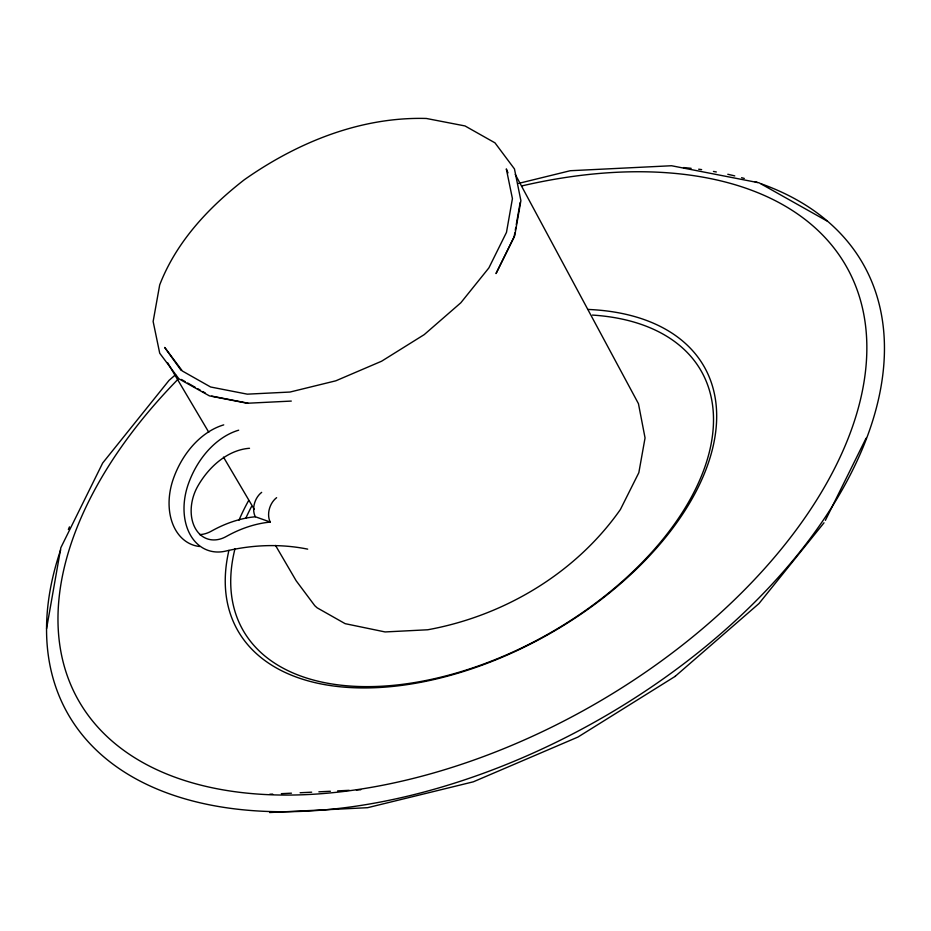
<?xml version="1.0" encoding="UTF-8"?>
<svg xmlns="http://www.w3.org/2000/svg" width="931" height="931" viewBox="0 0 931 931"><rect width="100%" height="100%" fill="white"/><g stroke="black" fill="none" stroke-linecap="round" stroke-linejoin="round"><path stroke-width="1.4" d="M46.573 628.646L60.841 547.707L102.678 463.021L169.035 380.383L175.563 374.716M514.808 232.936L514.075 237.091L496.014 273.574L514.75 235.613L520.895 200.665L514.459 168.93L494.978 142.85L465 125.941L426.375 118.47C360.623 116.643 297.42 142.408 244.318 179.741C208.381 207.694 176.343 241.885 159.69 284.921L153.138 321.486L159.713 353.21L178.659 378.521M515.297 230.155L515.786 227.385M516.274 224.604L520.185 202.411M825.378 520.371L866.098 438.175M824.016 522.791L759.009 603.521L675.033 676.465M269.571 812.53L367.582 807.689L473.355 781.807L577.965 737.049L675.394 676.232M518.567 183.407L570.261 170.722L671.542 165.741L759.102 182.825L826.833 220.915M276.612 497.678A16.816 12.184 -70.4 0 0 269.501 520.324L270.316 522.082L255.373 516.763L251.161 517.24A160.144 115.979 -70.4 0 0 211.395 531.135A37.519 27.174 -70.4 0 1 199.548 534.603M270.316 522.082L266.103 522.559A160.144 115.979 -70.4 0 0 226.338 536.454A37.519 27.174 -70.4 0 1 195.382 528.482A37.519 27.174 -70.4 0 1 197.896 485.994A74.375 53.858 -70.4 0 1 249.508 448.288M291.298 401.075L247.25 403.251L209.405 395.873L179.415 379.103M269.792 794.248L272.678 794.108M281.348 793.678L291.45 793.177M300.108 792.758L311.664 792.188M318.879 791.827L330.424 791.257M337.65 790.896L349.195 790.326M356.41 789.977L360.751 789.756M211.698 396.106L247.983 403.181M181.37 379.464L185.141 381.605M187.666 383.025L195.207 387.296M197.721 388.716L200.246 390.136M202.76 391.567L205.274 392.987M181.231 370.538L164.682 347.426L182.429 371.062L210.604 386.993L247.297 394.162L290.007 392.044L335.812 380.814L381.582 361.228L424.233 334.613L460.822 302.784L488.868 267.919L506.476 232.389L512.422 198.617L506.313 168.907L508 172.898M167.568 362.659L208.788 432.263M223.487 457.121L254.291 509.385M275.529 545.438L296.151 580.746L314.794 605.709L317.134 607.815L345.145 623.665L385.097 631.94L427.69 629.775C503.997 615.891 575.637 573.356 620.418 509.478L638.841 472.68L645.055 437.942L638.457 403.693L515.274 174.446M255.373 516.763L254.559 514.994A16.816 12.184 -70.4 0 1 261.669 492.359M522.221 185.828A441.003 257.352 -29.4 0 1 840.588 456.074A441.003 257.352 -29.4 0 1 241.99 792.595A441.003 257.352 -29.4 0 1 177.844 379.429M588.008 309.441A267.93 156.35 -29.4 0 1 698.355 486.936A267.93 156.35 -29.4 0 1 402.867 685.228A267.93 156.35 -29.4 0 1 228.91 550.419M238.941 520.254A267.93 156.35 -29.4 0 1 248.577 500.634M592.442 315.074A263.217 153.603 -29.4 0 1 693.42 493.302A263.217 153.603 -29.4 0 1 400.796 684.541A263.217 153.603 -29.4 0 1 235.008 548.685M245.877 518.067A263.217 153.603 -29.4 0 1 251.556 506.499M761.221 183.826A456.818 266.569 -29.4 0 1 574.648 732.918A456.818 266.569 -29.4 0 1 60.631 549.93M68.37 529.471A456.818 266.569 -29.4 0 1 69.464 526.888M683.54 167.568A456.818 266.569 -29.4 0 1 691.139 168.313M698.669 169.209A456.818 266.569 -29.4 0 1 701.648 169.605M713.437 171.444A456.818 266.569 -29.4 0 1 716.346 171.967M727.786 174.272A456.818 266.569 -29.4 0 1 734.757 175.912M741.6 177.681A456.818 266.569 -29.4 0 1 744.3 178.438M754.843 181.65A456.818 266.569 -29.4 0 1 757.415 182.499M199.653 546.509A56.046 40.592 -70.4 0 1 173.259 479.046A76.028 55.057 -70.4 0 1 223.731 424.873M307.684 549.139A329.76 238.813 -70.4 0 0 225.791 551.082A56.046 40.592 -70.4 0 1 188.202 484.364A76.028 55.057 -70.4 0 1 238.673 430.192"/></g></svg>
